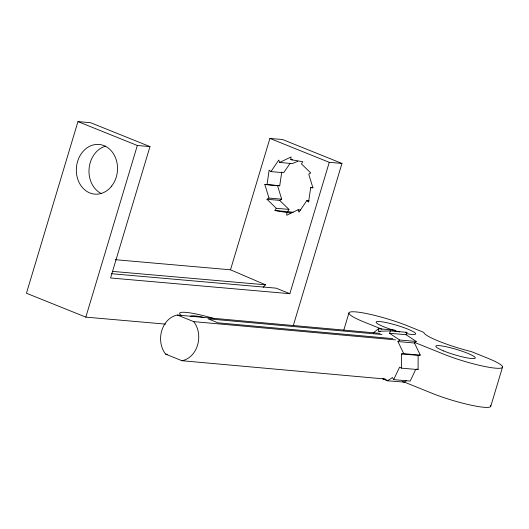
<?xml version="1.0" encoding="UTF-8"?>
<svg xmlns="http://www.w3.org/2000/svg" width="529" height="529" viewBox="0 0 529 529"><rect width="100%" height="100%" fill="white"/><g stroke="black" fill="none" stroke-linecap="round" stroke-linejoin="round"><path stroke-width="0.79" d="M403.753 353.663L401.61 353.954L401.557 368.158L418.082 369.606L418.141 355.402L420.284 355.111L414.452 343.01L397.927 341.562L403.753 353.663L420.284 355.111M274.974 210.516L287.677 211.633L288.946 209.398L276.25 208.281L274.974 210.516L286.897 212.565L286.698 215.237L298.078 209.768L300.459 209.973M298.078 209.768L299.004 212.149L306.787 200.63L308.566 202.065L310.695 187.597L312.89 187.749L308.751 174.173L310.754 172.97L301.484 163.944L302.753 161.709L290.831 159.659L291.029 156.994L279.656 162.463L278.723 160.075L270.947 171.601L269.135 170.14L267.039 184.628L264.837 184.482L268.977 198.058L281.679 199.175L277.54 185.6L264.837 184.482M281.759 172.024L279.742 185.745L277.54 185.6M293.304 325.586L341.965 163.441L329.263 162.324L289.846 293.694L110.568 277.976L149.978 146.599L90.598 122.702L77.948 121.597L26.45 293.238L85.83 317.129L165.544 324.125M85.83 317.129L137.328 145.488L149.978 146.599M115.342 259.706L230.492 269.803L269.902 138.433L282.572 139.524L341.965 163.441M343.744 330.268L348.909 313.062M490.819 406.113L502.55 367.02M389.536 333.27L390.462 330.889L406.986 332.344L406.067 334.718L389.536 333.27L399.693 340.021L416.224 341.469L414.452 343.01M415.768 369.288L410.213 381.078L393.688 379.63L399.613 367.119L401.557 368.158M290.13 163.289L283.65 172.719L270.947 171.601M263.257 287.247L265.479 284.8L230.492 269.803M397.927 341.562L399.693 340.021M373.269 332.926L378.533 328.721L395.057 330.169L395.143 331.458M382.308 378.599L387.519 380.794L392.465 377.541L393.688 379.63M490.555 405.34A38.63 5.31 16.7 0 1 473.455 405.677A38.63 5.31 16.7 0 1 433.773 393.979L404.295 382.077L406.312 380.754M276.25 208.281L266.973 199.261L268.977 198.058M266.973 199.261L279.676 200.379L281.679 199.175M297.82 161.299L292.358 163.58L279.656 162.463M380.1 333.369L177.387 315.046L175.641 315.443A23.177 19.044 -84.9 0 0 164.499 352.579L165.656 354.146L181.943 360.718L385.172 379.029M181.943 360.718L183.689 360.328A23.177 19.044 -84.9 0 0 194.831 323.193L193.674 321.625L177.387 315.046M390.462 330.889L378.704 331.299L378.533 328.721M405.439 332.476L406.986 332.344M290.831 159.659L292.418 159.798M310.695 187.597L313.075 187.808M267.039 184.628L279.742 185.745M306.787 200.63L309.167 200.835M286.897 212.565L290.864 212.916M112.492 271.384L265.479 284.8M111.593 273.724L276.072 288.153L289.846 293.694M378.704 331.299L380.278 331.438M401.61 353.954L418.141 355.402M387.519 380.794L404.295 382.077M381.971 334.526L208.049 318.815L217.994 322.829L392.743 338.62M193.674 321.625L395.566 339.869M165.656 354.146L167.303 354.291M287.677 211.633L293.225 212.301M383.585 378.876L387.896 380.543M269.902 138.433L329.263 162.324M77.948 121.597L137.328 145.488M381.984 329.236L362.173 321.242A38.63 5.31 16.7 0 1 356.096 311.925A38.63 5.31 16.7 0 1 405.955 325.196L423.828 332.41L424.053 333.072A38.63 5.31 16.7 0 0 467.563 350.641L471.412 351.626L489.279 358.841A38.63 5.31 16.7 0 1 495.356 368.158A38.63 5.31 16.7 0 1 445.497 354.886L414.974 342.561M402.556 381.627L404.05 382.242M416.792 368.918L418.082 369.606M416.224 341.469L406.067 334.718M279.676 200.379L288.946 209.398M393.92 330.354A20.605 2.83 16.7 0 1 377.719 321.493A20.605 2.83 16.7 0 1 408.719 329.514A20.605 2.83 16.7 0 1 406.378 333.581M399.481 331.954A20.605 2.83 16.7 0 1 395.156 330.731M181.024 315.277A34.821 4.787 16.7 0 1 214.119 318.59M190.48 316.282A23.646 3.247 16.7 0 1 203.791 317.453M101.548 193.647A24.936 20.571 -85 0 1 89.077 168.718A24.936 20.571 -85 0 1 105.516 146.156M443.54 350.899A20.605 2.83 16.7 0 0 475.154 358.232A20.605 2.83 16.7 0 0 448.017 347.143A20.605 2.83 16.7 0 0 443.54 350.899M111.665 186.089A24.936 20.571 -85 0 0 102.037 144.966A24.936 20.571 -85 0 0 77.082 176.805A24.936 20.571 -85 0 0 111.665 186.089"/></g></svg>
